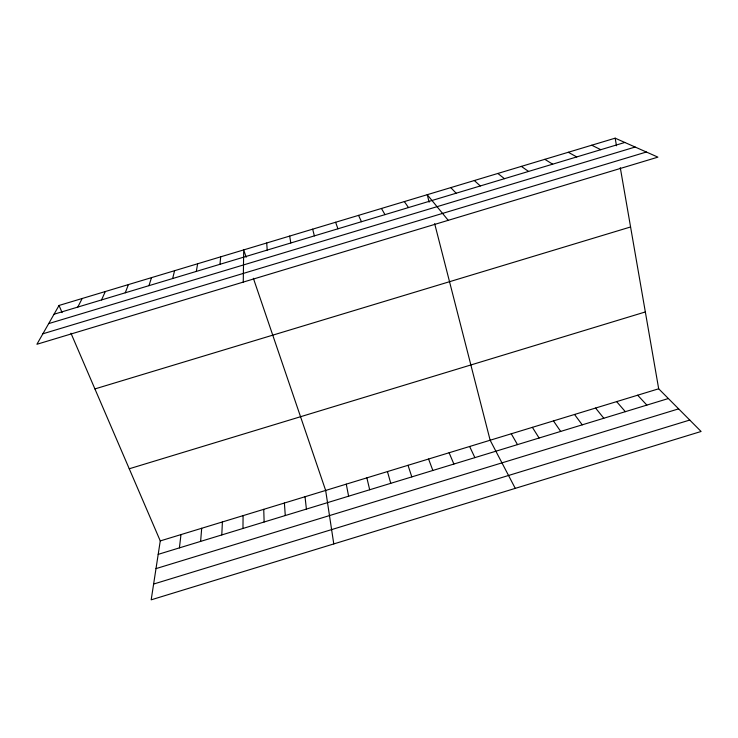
<?xml version="1.0" encoding="UTF-8"?>
<svg xmlns="http://www.w3.org/2000/svg" width="738" height="738" viewBox="0 0 738 738"><rect width="100%" height="100%" fill="white"/><g stroke="black" fill="none" stroke-linecap="round" stroke-linejoin="round"><path stroke-width="1.11" d="M242.968 528.463L243.079 515.641M243.263 282.091L243.697 249.914L246.188 257.211M221.797 534.93L222.396 521.96M200.616 541.406L201.695 528.27M219.97 264.296L220.68 256.833M179.408 547.882L180.985 534.598M70.968 333.235L160.266 540.917L151.189 599.828L701.1 431.472L658.683 388.788L620.289 167.71M196.317 271.418L197.636 263.761M172.646 278.54L174.583 270.698M148.965 285.661L151.502 277.645M125.257 292.801L128.412 284.591M101.53 299.942L105.303 291.538M77.794 307.082L82.176 298.493M59.031 305.458L36.9 344.277L657.918 157.139L615.16 138.172L59.031 305.458L62.103 312.608M160.266 540.917L658.683 388.788M158.19 554.358L668.37 398.529M155.995 568.62L678.637 408.861M153.615 584.053L689.753 420.051M129.242 468.778L645.344 311.953M94.916 388.926L630.584 226.963M54.031 314.231L624.837 142.462M48.69 323.595L635.15 147.037M42.878 333.788L646.377 152.019M591.738 145.22L600.797 149.694M568.297 152.268L576.738 156.936M544.828 159.325L552.661 164.187M521.351 166.391L528.565 171.437M497.846 173.458L504.451 178.688M474.331 180.533L480.309 185.958M450.789 187.618L456.158 193.227M637.669 395.208L646.857 405.107M616.636 401.62L625.335 411.675M448.215 220.33L427.237 194.703L429.147 202.157M595.594 408.049L603.804 418.252M574.533 414.47L582.245 424.839M404.35 201.585L408.492 207.562M553.463 420.909L560.677 431.426M532.375 427.339L539.1 438.021M511.268 433.787L517.495 444.617M381.454 208.476L384.996 214.638M515.262 488.362L490.152 440.235L434.654 223.642M469.636 446.49L474.885 457.634M358.539 215.367L361.472 221.714M449.11 452.754L453.879 464.045M428.575 459.027L432.855 470.466M335.606 222.267L337.939 228.798M253.365 278.272L325.661 490.438L333.779 543.924M408.022 465.3L411.813 476.896M387.45 471.582L390.762 483.325M312.654 229.167L314.379 235.883M366.869 477.864L369.692 489.764M346.27 484.146L348.613 496.204M615.16 138.172L616.488 145.773M289.683 236.077L290.809 242.977M305.034 496.729L306.399 509.091M266.704 242.986L267.211 250.081M284.398 503.03L285.274 515.548M263.743 509.34L264.13 522.006"/></g></svg>
